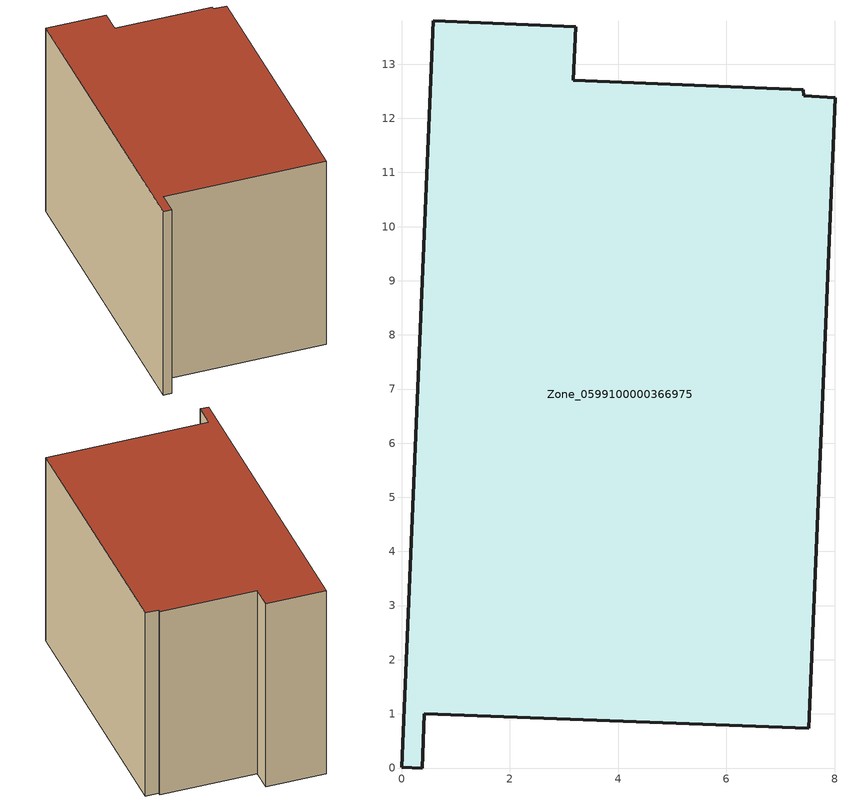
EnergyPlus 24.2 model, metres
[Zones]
Zone_0599100000366975
 floor ground (C_G): 0,0.01 0.59,13.8 3.22,13.69 3.17,12.71 7.42,12.53 7.43,12.41 8.01,12.38 7.52,0.73 0.42,1 0.38,0 z0
 wall outside (C_F): 0.59,13.8 0,0.01 0.38,0 0.42,1 7.52,0.73 8.01,12.38 7.43,12.41 7.42,12.53 3.17,12.71 3.22,13.69 0.59,13.8 z0:9.18
 roof outside (C_R): 8.01,12.38 7.43,12.41 7.42,12.53 3.17,12.71 3.22,13.69 0.59,13.8 0,0.01 0.38,0 0.42,1 7.52,0.73 z9.18
[BUILDING]
Pand.0599100000366975: North Axis=0; Terrain=City; Loads Convergence Tolerance Value=0.04; Temperature Convergence Tolerance Value=0.4; Solar Distribution=FullExterior; Maximum Number of Warmup Days=25; Minimum Number of Warmup Days=1
[Site:Location]
Rotterdam.The.Hague.AP_ZH_NLD Design_Conditions: Latitude=51.96; Longitude=4.45; Time Zone=1; Elevation=-4.5
[SITE:GROUNDTEMPERATURE:BUILDINGSURFACE]
18, 18, 18, 18, 18, 18, 18, 18, 18, 18, 18, 18
[MATERIAL] Thermal Absorptance=0.9; Solar Absorptance=0.7; Visible Absorptance=0.7
Name | Roughness | Thickness | Conductivity | Density | Specific Heat
G.TI.1992-2005 | MediumSmooth | 0.15 | 0.06 | 540 | 1210
F.TI.1992-2005 | Rough | 0.3 | 0.12 | 1920 | 840
R.TI.1992-2005 | MediumRough | 0.2 | 0.08 | 1500 | 1000
[CONSTRUCTION]
C_G: G.TI.1992-2005
C_F: F.TI.1992-2005
C_R: R.TI.1992-2005
[ZONE]
Zone_0599100000366975: Type=1; Multiplier=1; Ceiling Height=Autocalculate; Volume=Autocalculate; Floor Area=autocalculate; Part of Total Floor Area=Yes
[ZONEINFILTRATION:DESIGNFLOWRATE]
Infil_Zone_0599100000366975: Zone or ZoneList or Space or SpaceList=Zone_0599100000366975; Schedule=AlwaysOn; Design Flow Rate Calculation Method=Flow/Area; Flow Rate per Floor Area=0.0015; Constant Term Coefficient=1; Temperature Term Coefficient=0; Velocity Term Coefficient=0; Velocity Squared Term Coefficient=0
[HVACTEMPLATE:ZONE:IDEALLOADSAIRSYSTEM]
Zone_0599100000366975: Maximum Heating Supply Air Temperature=50; Minimum Cooling Supply Air Temperature=13; Maximum Heating Supply Air Humidity Ratio=0.0156; Minimum Cooling Supply Air Humidity Ratio=0.0077; Heating Limit=NoLimit; Cooling Limit=NoLimit; Dehumidification Control Type=ConstantSensibleHeatRatio; Cooling Sensible Heat Ratio=0.7; Dehumidification Setpoint=60; Humidification Control Type=None; Humidification Setpoint=30; Outdoor Air Method=None; Outdoor Air Flow Rate per Person=0.00944; Outdoor Air Flow Rate per Zone Floor Area=0; Outdoor Air Flow Rate per Zone=0; Demand Controlled Ventilation Type=None; Outdoor Air Economizer Type=NoEconomizer; Heat Recovery Type=None; Sensible Heat Recovery Effectiveness=0.7; Latent Heat Recovery Effectiveness=0.65
[ZONECONTROL:THERMOSTAT]
ThermostatControl_Zone_0599100000366975: Zone or ZoneList=Zone_0599100000366975; Control Type Schedule=DualSetpointControlType; Control 1=Thermostat_Zone_0599100000366975; Temperature Difference Between Cutout And Setpoint=0
[THERMOSTATSETPOINT:DUALSETPOINT]
Thermostat_Zone_0599100000366975: Heating Setpoint Temperature Schedule=HeatingSetpoint_Zone_0599100000366975; Cooling Setpoint Temperature Schedule=CoolingSetpoint_Zone_0599100000366975
[SCHEDULE:COMPACT]
HeatingSetpoint_Zone_0599100000366975: Through: 12/31, For: AllDays, Until: 24:00, 21
CoolingSetpoint_Zone_0599100000366975: Through: 12/31, For: AllDays, Until: 24:00, 24
DualSetpointControlType: Through: 12/31, For: AllDays, Until: 24:00, 4
AlwaysOn: Through: 12/31, For: AllDays, Until: 24:00, 1
